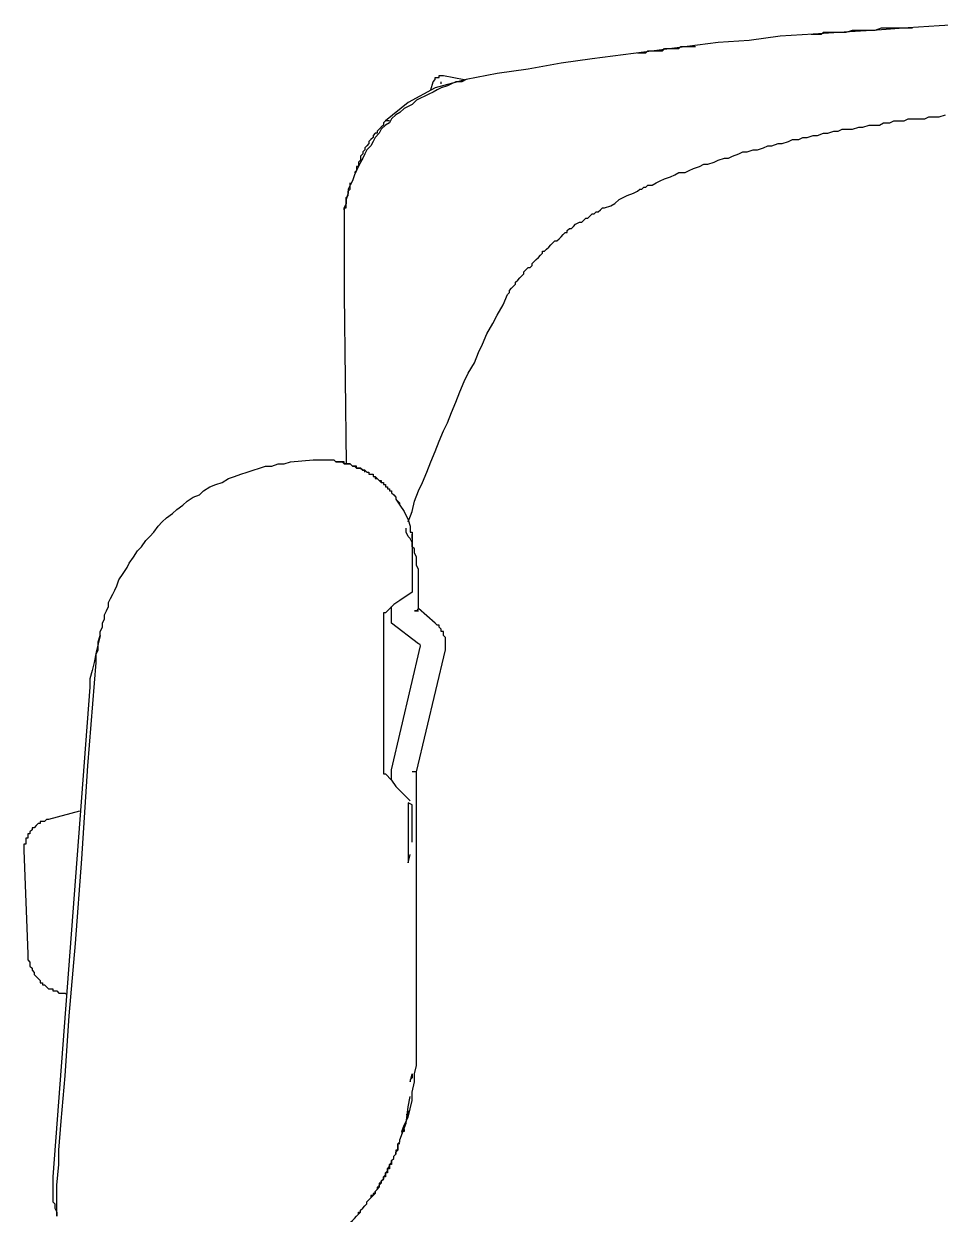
# Model space of a CAD drawing. Header units: inches. Extents: x 0 to 165, y 0 to 113.
# Drawn here: x 36.922 to 37.834, y 65.606 to 66.792 of the extents above; entities that cross this region are included whole.
import ezdxf

# ---------------------------------------------------------------- set-up
doc = ezdxf.new("R2010")
doc.units = ezdxf.units.IN
doc.header["$MEASUREMENT"] = 0
doc.layers.add('Furnishings', color=7, linetype='Continuous')

msp = doc.modelspace()

# ---------------------------------------------------------------- linework, layer by layer
at = {"layer": 'Furnishings'}
for points in [[(37.8665, 66.7919), (37.8336, 66.7898), (37.8027, 66.7878), (37.7718, 66.7857), (37.7389, 66.7836), (37.708, 66.7816), (37.675, 66.7795), (37.6442, 66.7754), (37.6133, 66.7734), (37.5824, 66.7692), (37.5495, 66.7651), (37.5186, 66.761), (37.4877, 66.7569), (37.4568, 66.7528), (37.4239, 66.7466), (37.393, 66.7425), (37.3621, 66.7363), (37.358, 66.7342), (37.3518, 66.7342), (37.3477, 66.7322), (37.3436, 66.7301), (37.3374, 66.7281), (37.3333, 66.726), (37.3292, 66.7239), (37.3251, 66.7219), (37.3209, 66.7198), (37.3168, 66.7178), (37.3127, 66.7157), (37.3086, 66.7116), (37.3045, 66.7095), (37.3004, 66.7075), (37.2962, 66.7034), (37.2921, 66.7013), (37.288, 66.6972), (37.2859, 66.6931), (37.2818, 66.691), (37.2777, 66.6869), (37.2757, 66.6828), (37.2715, 66.6786), (37.2695, 66.6745), (37.2674, 66.6704), (37.2633, 66.6663), (37.2612, 66.6622), (37.2592, 66.6581), (37.2571, 66.6539), (37.2551, 66.6498), (37.253, 66.6457), (37.2509, 66.6416), (37.2489, 66.6354), (37.2468, 66.6313), (37.2448, 66.6272), (37.2448, 66.6231), (37.2427, 66.6169), (37.2427, 66.6128), (37.2407, 66.6087), (37.2407, 66.6025), (37.2407, 66.5984), (37.2407, 66.5922), (37.2407, 66.5881), (37.2407, 66.5839), (37.2407, 66.5778), (37.2407, 66.5737), (37.2407, 66.5675), (37.2407, 66.5634)], [(37.7059, 66.7816), (37.708, 66.7816), (37.71, 66.7816), (37.7121, 66.7816), (37.7142, 66.7816), (37.7162, 66.7816), (37.7183, 66.7836), (37.7203, 66.7836), (37.7224, 66.7836), (37.7245, 66.7836), (37.7265, 66.7836), (37.7327, 66.7836), (37.7409, 66.7836), (37.7471, 66.7857), (37.7553, 66.7857), (37.7615, 66.7857), (37.7698, 66.7857), (37.7759, 66.7878), (37.7842, 66.7878), (37.7924, 66.7878), (37.7986, 66.7878), (37.8068, 66.7878)], [(37.7162, 66.7816), (37.7162, 66.7816)], [(37.533, 66.7631), (37.5371, 66.7631), (37.5412, 66.7631), (37.5433, 66.7651), (37.5474, 66.7651), (37.5495, 66.7651), (37.5536, 66.7651), (37.5577, 66.7651), (37.5598, 66.7672), (37.5639, 66.7672), (37.5659, 66.7672), (37.5701, 66.7672), (37.5742, 66.7672), (37.5762, 66.7692), (37.5803, 66.7692), (37.5845, 66.7692), (37.5865, 66.7692), (37.5906, 66.7692)], [(37.3271, 66.726), (37.3292, 66.7342), (37.3312, 66.7363), (37.3312, 66.7384), (37.3333, 66.7384), (37.3354, 66.7384), (37.3354, 66.7404), (37.3374, 66.7404), (37.3395, 66.7404), (37.3601, 66.7363)], [(37.3354, 66.7404), (37.3354, 66.7404)], [(37.3354, 66.7404), (37.3354, 66.7404)], [(37.3374, 66.7404), (37.3374, 66.7404)], [(37.3374, 66.7404), (37.3374, 66.7404)], [(37.3374, 66.7404), (37.3374, 66.7404)], [(37.3374, 66.7404), (37.3374, 66.7404)], [(37.3374, 66.7404), (37.3374, 66.7404)], [(37.3374, 66.7404), (37.3374, 66.7404)], [(37.3621, 66.7363), (37.3312, 66.7281), (37.3045, 66.7136), (37.2818, 66.6951), (37.2798, 66.6931), (37.2798, 66.691), (37.2777, 66.6889), (37.2757, 66.6869), (37.2736, 66.6848), (37.2736, 66.6828), (37.2715, 66.6828), (37.2695, 66.6807), (37.2695, 66.6786), (37.2674, 66.6766), (37.2654, 66.6745), (37.2654, 66.6725), (37.2633, 66.6704), (37.2612, 66.6684), (37.2612, 66.6663), (37.2592, 66.6642), (37.2592, 66.6622), (37.2571, 66.6601), (37.2571, 66.6581), (37.2571, 66.656), (37.2551, 66.6539), (37.2551, 66.6519), (37.2551, 66.6498), (37.253, 66.6498), (37.253, 66.6478), (37.253, 66.6457), (37.2509, 66.6437)], [(37.3292, 66.7342), (37.3292, 66.7342)], [(37.3292, 66.7342), (37.3292, 66.7342)], [(37.3312, 66.7384), (37.3312, 66.7384)], [(37.3312, 66.7363), (37.3312, 66.7363)], [(37.3312, 66.7363), (37.3312, 66.7363)], [(37.3312, 66.7363), (37.3312, 66.7363)], [(37.3312, 66.7363), (37.3312, 66.7363)], [(37.3312, 66.7363), (37.3312, 66.7363)], [(37.3312, 66.7363), (37.3312, 66.7363)], [(37.3312, 66.7363), (37.3312, 66.7363)], [(37.3312, 66.7363), (37.3312, 66.7363)], [(37.3333, 66.7384), (37.3333, 66.7384)], [(37.3333, 66.7384), (37.3333, 66.7384)], [(37.3333, 66.7384), (37.3333, 66.7384)], [(37.3333, 66.7384), (37.3333, 66.7384)], [(37.3333, 66.7384), (37.3333, 66.7384)], [(37.3333, 66.7384), (37.3333, 66.7384)], [(37.3333, 66.7384), (37.3333, 66.7384)], [(37.3354, 66.7384), (37.3354, 66.7384)], [(37.3354, 66.7384), (37.3354, 66.7384)], [(37.3354, 66.7384), (37.3354, 66.7384)], [(37.3374, 66.7322), (37.3374, 66.7342)], [(37.2859, 66.6951), (37.2818, 66.6951)], [(37.3045, 66.2957), (37.3086, 66.306), (37.3107, 66.3163), (37.3148, 66.3266), (37.3189, 66.3348), (37.323, 66.3451), (37.3271, 66.3554), (37.3312, 66.3657), (37.3354, 66.376), (37.3395, 66.3863), (37.3436, 66.3945), (37.3477, 66.4048), (37.3518, 66.4151), (37.3559, 66.4254), (37.3601, 66.4357), (37.3642, 66.444), (37.3704, 66.4542), (37.3745, 66.4645), (37.3786, 66.4728), (37.3827, 66.4831), (37.3889, 66.4934), (37.393, 66.5016), (37.3992, 66.5119), (37.4033, 66.5222), (37.4053, 66.5242), (37.4053, 66.5263), (37.4074, 66.5284), (37.4095, 66.5304), (37.4115, 66.5325), (37.4115, 66.5345), (37.4136, 66.5366), (37.4156, 66.5387), (37.4177, 66.5407), (37.4198, 66.5428), (37.4198, 66.5448), (37.4218, 66.5469), (37.4239, 66.549), (37.4259, 66.549), (37.428, 66.551), (37.428, 66.5531), (37.4301, 66.5551), (37.4321, 66.5572), (37.4342, 66.5592), (37.4362, 66.5613), (37.4383, 66.5634), (37.4383, 66.5654), (37.4403, 66.5654), (37.4424, 66.5675), (37.4445, 66.5695), (37.4465, 66.5716), (37.4486, 66.5737), (37.4506, 66.5757), (37.4527, 66.5757), (37.4548, 66.5778), (37.4568, 66.5798), (37.4589, 66.5819), (37.4609, 66.5839), (37.463, 66.5839), (37.463, 66.586), (37.4651, 66.5881), (37.4671, 66.5881), (37.4692, 66.5901), (37.4712, 66.5922), (37.4753, 66.5942), (37.4774, 66.5942), (37.4795, 66.5963), (37.4815, 66.5984), (37.4836, 66.5984), (37.4856, 66.6004), (37.4877, 66.6025), (37.4898, 66.6025), (37.4918, 66.6045), (37.4939, 66.6045), (37.4959, 66.6066), (37.498, 66.6087), (37.5001, 66.6087), (37.5062, 66.6107), (37.5103, 66.6128), (37.5145, 66.6169), (37.5186, 66.6189), (37.5227, 66.621), (37.5289, 66.6231), (37.533, 66.6251), (37.5351, 66.6272), (37.5371, 66.6272), (37.5392, 66.6292), (37.5412, 66.6292), (37.5433, 66.6313), (37.5474, 66.6313), (37.5515, 66.6334), (37.5556, 66.6354), (37.5598, 66.6375), (37.5659, 66.6395), (37.5701, 66.6416), (37.5742, 66.6437), (37.5803, 66.6437), (37.5845, 66.6457), (37.5886, 66.6478), (37.5948, 66.6498), (37.5989, 66.6519), (37.603, 66.6519), (37.6092, 66.6539), (37.6133, 66.656), (37.6195, 66.6581), (37.6236, 66.6581), (37.6277, 66.6601), (37.6339, 66.6622), (37.638, 66.6642), (37.6421, 66.6642), (37.6483, 66.6663), (37.6524, 66.6663), (37.6586, 66.6684), (37.6627, 66.6704), (37.6668, 66.6704), (37.673, 66.6725), (37.6771, 66.6725), (37.6833, 66.6745), (37.6874, 66.6766), (37.6936, 66.6766), (37.6977, 66.6786), (37.7018, 66.6786), (37.708, 66.6807), (37.7121, 66.6807), (37.7183, 66.6828), (37.7224, 66.6828), (37.7286, 66.6848), (37.7327, 66.6848), (37.7368, 66.6869), (37.743, 66.6869), (37.7471, 66.6869), (37.7533, 66.6889), (37.7574, 66.6889), (37.7636, 66.691), (37.7677, 66.691), (37.7739, 66.691), (37.778, 66.6931), (37.7842, 66.6931), (37.7883, 66.6951), (37.7924, 66.6951), (37.7986, 66.6951), (37.8027, 66.6972), (37.8089, 66.6972), (37.813, 66.6972), (37.8192, 66.6972), (37.8233, 66.6992), (37.8295, 66.6992), (37.8336, 66.6992), (37.8397, 66.7013)], [(37.2571, 66.6601), (37.2571, 66.6601)], [(37.2571, 66.6581), (37.2571, 66.6581)], [(37.253, 66.6478), (37.253, 66.6478)], [(37.253, 66.6478), (37.253, 66.6478)], [(37.253, 66.6457), (37.253, 66.6457)], [(37.253, 66.6457), (37.253, 66.6457)], [(37.2551, 66.6539), (37.2551, 66.6539)], [(37.2551, 66.6519), (37.2551, 66.6519)], [(37.2551, 66.6519), (37.2551, 66.6498)], [(37.2551, 66.6498), (37.2551, 66.6498)], [(37.2551, 66.6498), (37.2551, 66.6498)], [(37.2407, 66.6066), (37.2407, 66.6087), (37.2427, 66.6087), (37.2427, 66.6107), (37.2427, 66.6128), (37.2427, 66.6148), (37.2427, 66.6169), (37.2427, 66.6189), (37.2448, 66.621), (37.2448, 66.6231), (37.2448, 66.6251), (37.2468, 66.6272), (37.2468, 66.6292), (37.2468, 66.6313), (37.2468, 66.6334)], [(37.2509, 66.6437), (37.2509, 66.6437)], [(37.2448, 66.6251), (37.2448, 66.6251)], [(37.2427, 66.6128), (37.2427, 66.6128)], [(37.2427, 66.6128), (37.2427, 66.6128)], [(37.2427, 66.6107), (37.2427, 66.6107)], [(37.2427, 66.6107), (37.2427, 66.6107)], [(37.2407, 66.6066), (37.2407, 66.6066)], [(37.2407, 66.6066), (37.2407, 66.6066)], [(37.2407, 66.5984), (37.2407, 66.5963), (37.2407, 66.5942), (37.2407, 66.5922), (37.2407, 66.5901), (37.2407, 66.5881), (37.2407, 66.586), (37.2407, 66.5839), (37.2407, 66.5819), (37.2407, 66.5798), (37.2407, 66.5778), (37.2407, 66.5757), (37.2407, 66.5737), (37.2407, 66.5716), (37.2407, 66.5695), (37.2407, 66.5675), (37.2407, 66.5654), (37.2407, 66.5634), (37.2407, 66.5428), (37.2407, 66.5222), (37.2427, 66.3534)], [(37.2427, 66.6087), (37.2427, 66.6087)], [(37.1501, 66.3472), (37.1562, 66.3493)], [(37.1562, 66.3493), (37.1624, 66.3513)], [(37.1624, 66.3513), (37.1686, 66.3513)], [(37.1686, 66.3513), (37.1748, 66.3534)], [(37.1748, 66.3534), (37.1809, 66.3534)], [(37.1809, 66.3534), (37.1871, 66.3554)], [(37.1871, 66.3554), (37.2098, 66.3575)], [(37.2098, 66.3575), (37.2098, 66.3575)], [(37.2098, 66.3575), (37.2118, 66.3575)], [(37.2118, 66.3575), (37.2139, 66.3575)], [(37.2139, 66.3575), (37.2139, 66.3575)], [(37.2139, 66.3575), (37.2159, 66.3575)], [(37.2159, 66.3575), (37.2159, 66.3575)], [(37.2159, 66.3575), (37.218, 66.3575)], [(37.218, 66.3575), (37.218, 66.3575)], [(37.218, 66.3575), (37.2201, 66.3575)], [(37.2201, 66.3575), (37.2221, 66.3575)], [(37.2221, 66.3575), (37.2221, 66.3575)], [(37.2221, 66.3575), (37.2242, 66.3575)], [(37.2242, 66.3575), (37.2242, 66.3575)], [(37.2242, 66.3575), (37.2262, 66.3575)], [(37.2262, 66.3575), (37.2283, 66.3575)], [(37.2283, 66.3575), (37.2283, 66.3575)], [(37.2283, 66.3575), (37.2304, 66.3575)], [(37.2304, 66.3575), (37.2324, 66.3554)], [(37.2324, 66.3554), (37.2345, 66.3554)], [(37.2612, 66.3451), (37.2612, 66.3472), (37.2592, 66.3472), (37.2571, 66.3493), (37.2551, 66.3493), (37.253, 66.3493), (37.253, 66.3513), (37.2509, 66.3513), (37.2489, 66.3513), (37.2468, 66.3534), (37.2448, 66.3534), (37.2427, 66.3534), (37.2407, 66.3534), (37.2407, 66.3554), (37.2386, 66.3554), (37.2365, 66.3554), (37.2345, 66.3554), (37.2324, 66.3554)], [(37.2345, 66.3554), (37.2365, 66.3554)], [(37.2345, 66.3554), (37.2345, 66.3554)], [(37.2365, 66.3554), (37.2365, 66.3554)], [(37.2365, 66.3554), (37.2386, 66.3554)], [(37.2365, 66.3554), (37.2365, 66.3554)], [(37.2386, 66.3554), (37.2407, 66.3534)], [(37.2407, 66.3534), (37.2427, 66.3534)], [(37.2427, 66.3534), (37.2448, 66.3534)], [(37.2427, 66.3534), (37.2427, 66.3534)], [(37.2448, 66.3534), (37.2468, 66.3534)], [(37.2448, 66.3534), (37.2448, 66.3534)], [(37.2468, 66.3534), (37.2489, 66.3513)], [(37.2489, 66.3513), (37.2509, 66.3513)], [(37.2489, 66.3513), (37.2489, 66.3513)], [(37.2509, 66.3513), (37.2509, 66.3513)], [(37.2509, 66.3513), (37.253, 66.3493)], [(37.2509, 66.3513), (37.2509, 66.3513)], [(37.253, 66.3513), (37.253, 66.3513)], [(37.253, 66.3493), (37.2551, 66.3493)], [(37.2551, 66.3493), (37.2571, 66.3493)], [(37.2551, 66.3493), (37.2551, 66.3493)], [(37.2571, 66.3493), (37.2592, 66.3472)], [(37.2571, 66.3493), (37.2571, 66.3493)], [(37.1192, 66.3348), (37.1254, 66.339)], [(37.1254, 66.339), (37.1315, 66.341)], [(37.1315, 66.341), (37.1377, 66.3431)], [(37.1377, 66.3431), (37.1439, 66.3451)], [(37.1439, 66.3451), (37.1501, 66.3472)], [(37.2592, 66.3472), (37.2592, 66.3472)], [(37.2592, 66.3472), (37.2612, 66.3472)], [(37.2592, 66.3472), (37.2592, 66.3472)], [(37.2592, 66.3472), (37.2592, 66.3472)], [(37.2612, 66.3472), (37.2633, 66.3451)], [(37.2612, 66.3472), (37.2612, 66.3472)], [(37.2633, 66.3451), (37.2654, 66.3451)], [(37.2654, 66.3451), (37.2654, 66.3431)], [(37.2654, 66.3431), (37.2674, 66.3431)], [(37.2674, 66.3431), (37.2695, 66.3431)], [(37.2674, 66.3431), (37.2674, 66.3431)], [(37.2674, 66.3431), (37.2695, 66.3431), (37.2695, 66.341), (37.2715, 66.341), (37.2715, 66.339), (37.2736, 66.339), (37.2757, 66.3369), (37.2777, 66.3369), (37.2777, 66.3348), (37.2798, 66.3348), (37.2798, 66.3328), (37.2818, 66.3328), (37.2818, 66.3307)], [(37.2695, 66.3431), (37.2695, 66.341)], [(37.2695, 66.3431), (37.2695, 66.3431)], [(37.2695, 66.341), (37.2715, 66.341)], [(37.2695, 66.341), (37.2695, 66.341)], [(37.2695, 66.341), (37.2695, 66.341)], [(37.2695, 66.341), (37.2695, 66.341)], [(37.2695, 66.341), (37.2695, 66.341)], [(37.2695, 66.341), (37.2695, 66.341)], [(37.2695, 66.341), (37.2695, 66.341)], [(37.2715, 66.341), (37.2736, 66.339)], [(37.2715, 66.341), (37.2715, 66.341)], [(37.2715, 66.341), (37.2715, 66.341)], [(37.2715, 66.341), (37.2715, 66.341)], [(37.2715, 66.341), (37.2715, 66.341)], [(37.2715, 66.339), (37.2715, 66.339)], [(37.2715, 66.339), (37.2715, 66.339)], [(37.2736, 66.339), (37.2736, 66.339)], [(37.2736, 66.339), (37.2757, 66.3369)], [(37.2736, 66.339), (37.2736, 66.339)], [(37.2736, 66.339), (37.2736, 66.339)], [(37.2736, 66.339), (37.2736, 66.339)], [(37.2736, 66.339), (37.2736, 66.339)], [(37.2736, 66.339), (37.2736, 66.339)], [(37.2736, 66.339), (37.2736, 66.339)], [(37.2757, 66.3369), (37.2757, 66.3369)], [(37.2757, 66.3369), (37.2777, 66.3348)], [(37.2757, 66.3369), (37.2757, 66.3369)], [(37.2757, 66.3369), (37.2757, 66.3369)], [(37.2757, 66.3369), (37.2757, 66.3369)], [(37.2757, 66.3369), (37.2757, 66.3369)], [(37.2757, 66.3369), (37.2757, 66.3369)], [(37.2757, 66.3369), (37.2757, 66.3369)], [(37.2757, 66.3369), (37.2757, 66.3369)], [(37.0965, 66.3225), (37.1007, 66.3266)], [(37.1007, 66.3266), (37.1068, 66.3307)], [(37.1068, 66.3307), (37.113, 66.3328)], [(37.113, 66.3328), (37.1192, 66.3348)], [(37.2777, 66.3348), (37.2798, 66.3348)], [(37.2777, 66.3348), (37.2777, 66.3348)], [(37.2777, 66.3348), (37.2777, 66.3348)], [(37.2777, 66.3348), (37.2777, 66.3348)], [(37.2777, 66.3348), (37.2777, 66.3348)], [(37.2777, 66.3348), (37.2777, 66.3348)], [(37.2798, 66.3348), (37.2798, 66.3328)], [(37.2798, 66.3348), (37.2798, 66.3348)], [(37.2798, 66.3348), (37.2798, 66.3348)], [(37.2798, 66.3328), (37.2818, 66.3328)], [(37.2798, 66.3328), (37.2798, 66.3328)], [(37.2798, 66.3328), (37.2798, 66.3328)], [(37.2798, 66.3328), (37.2798, 66.3328)], [(37.2818, 66.3328), (37.2818, 66.3307)], [(37.2818, 66.3328), (37.2818, 66.3328)], [(37.2818, 66.3328), (37.2818, 66.3328)], [(37.2818, 66.3307), (37.2839, 66.3307)], [(37.2818, 66.3307), (37.2818, 66.3307)], [(37.2818, 66.3307), (37.2818, 66.3307)], [(37.2839, 66.3307), (37.2839, 66.3287)], [(37.2839, 66.3287), (37.2859, 66.3287)], [(37.2859, 66.3287), (37.2859, 66.3266)], [(37.2859, 66.3266), (37.288, 66.3266)], [(37.288, 66.3266), (37.288, 66.3245)], [(37.288, 66.3245), (37.288, 66.3245)], [(37.288, 66.3245), (37.2901, 66.3225)], [(37.0801, 66.3122), (37.0842, 66.3163)], [(37.0842, 66.3163), (37.0904, 66.3204)], [(37.0904, 66.3204), (37.0965, 66.3225)], [(37.2901, 66.3225), (37.2901, 66.3225)], [(37.2901, 66.3225), (37.2921, 66.3204)], [(37.2921, 66.3204), (37.2921, 66.3204)], [(37.2921, 66.3204), (37.2921, 66.3184)], [(37.2962, 66.3122), (37.2962, 66.3143), (37.2942, 66.3163), (37.2921, 66.3184), (37.2962, 66.3122), (37.3004, 66.306), (37.3045, 66.2978), (37.3065, 66.2916), (37.3065, 66.2875), (37.3065, 66.2854), (37.3086, 66.2854), (37.3086, 66.2834)], [(37.2942, 66.3163), (37.2942, 66.3163)], [(37.2962, 66.3143), (37.2962, 66.3143)], [(37.2962, 66.3143), (37.2962, 66.3143)], [(37.0636, 66.2998), (37.0698, 66.304)], [(37.0698, 66.304), (37.0739, 66.3081)], [(37.0739, 66.3081), (37.0801, 66.3122)], [(37.0512, 66.2854), (37.0554, 66.2916)], [(37.0554, 66.2916), (37.0595, 66.2957)], [(37.0595, 66.2957), (37.0636, 66.2998)], [(37.3148, 66.2093), (37.3148, 66.2422), (37.3148, 66.2463), (37.3148, 66.2484), (37.3127, 66.2525), (37.3127, 66.2566), (37.3127, 66.2607), (37.3107, 66.2648), (37.3107, 66.269), (37.3086, 66.271), (37.3086, 66.2751), (37.3065, 66.2793), (37.3045, 66.2813), (37.3024, 66.2854), (37.3024, 66.2896)], [(37.0389, 66.271), (37.043, 66.2772)], [(37.043, 66.2772), (37.0471, 66.2813)], [(37.0471, 66.2813), (37.0512, 66.2854)], [(37.3086, 66.2793), (37.3086, 66.2813), (37.3086, 66.2834), (37.3086, 66.2813), (37.3086, 66.2793), (37.3086, 66.2257), (37.2962, 66.2175), (37.2901, 66.2134), (37.2818, 66.2051), (37.2798, 66.2051), (37.2798, 66.2031), (37.2798, 66.201), (37.2798, 66.0487), (37.2798, 66.0466), (37.2798, 66.0446), (37.2818, 66.0446), (37.288, 66.0384), (37.2921, 66.0322), (37.2962, 66.0281), (37.3065, 66.0178)], [(37.3065, 66.2875), (37.3065, 66.2875)], [(37.3065, 66.2875), (37.3065, 66.2875)], [(37.3065, 66.2875), (37.3065, 66.2875)], [(37.3065, 66.2875), (37.3065, 66.2875)], [(37.3065, 66.2875), (37.3065, 66.2875)], [(37.3065, 66.2875), (37.3065, 66.2875)], [(37.3065, 66.2854), (37.3065, 66.2854)], [(37.3065, 66.2854), (37.3065, 66.2854)], [(37.3086, 66.2854), (37.3086, 66.2854)], [(37.3086, 66.2854), (37.3086, 66.2854)], [(37.3086, 66.2854), (37.3086, 66.2854)], [(37.3086, 66.2854), (37.3086, 66.2854)], [(37.3086, 66.2854), (37.3086, 66.2854)], [(37.3086, 66.2854), (37.3086, 66.2854)], [(37.3086, 66.2834), (37.3086, 66.2834)], [(37.3086, 66.2834), (37.3086, 66.2834)], [(37.3086, 66.2834), (37.3086, 66.2834)], [(37.3086, 66.2834), (37.3086, 66.2834)], [(37.3086, 66.2834), (37.3086, 66.2834)], [(37.3086, 66.2834), (37.3086, 66.2834)], [(37.3086, 66.2834), (37.3086, 66.2834)], [(37.3086, 66.2834), (37.3086, 66.2834)], [(37.3086, 66.2834), (37.3086, 66.2834)], [(37.3086, 66.2834), (37.3086, 66.2834)], [(37.3086, 66.2834), (37.3086, 66.2834)], [(37.3086, 66.2834), (37.3086, 66.2834)], [(37.3086, 66.2813), (37.3086, 66.2813)], [(37.3086, 66.2813), (37.3086, 66.2813)], [(37.3086, 66.2813), (37.3086, 66.2813)], [(37.3086, 66.2813), (37.3086, 66.2813)], [(37.3086, 66.2813), (37.3086, 66.2813)], [(37.3086, 66.2813), (37.3086, 66.2813)], [(37.3086, 66.2813), (37.3086, 66.2813)], [(37.3086, 66.2813), (37.3086, 66.2813)], [(37.3086, 66.2813), (37.3086, 66.2813)], [(37.3086, 66.2813), (37.3086, 66.2813)], [(37.3086, 66.2813), (37.3086, 66.2813)], [(37.3086, 66.2813), (37.3086, 66.2813)], [(37.3086, 66.2813), (37.3086, 66.2813)], [(37.3086, 66.2813), (37.3086, 66.2813)], [(37.3086, 66.2813), (37.3086, 66.2813)], [(37.3086, 66.2813), (37.3086, 66.2813)], [(37.3086, 66.2813), (37.3086, 66.2813)], [(37.3086, 66.2813), (37.3086, 66.2813)], [(37.3086, 66.2813), (37.3086, 66.2813)], [(37.3086, 66.2813), (37.3086, 66.2813)], [(37.3086, 66.2813), (37.3086, 66.2813)], [(37.3086, 66.2813), (37.3086, 66.2813)], [(37.3086, 66.2813), (37.3086, 66.2813)], [(37.3086, 66.2793), (37.3086, 66.2793)], [(37.3086, 66.2793), (37.3086, 66.2793)], [(37.3086, 66.2793), (37.3086, 66.2793)], [(37.3086, 66.2793), (37.3086, 66.2793)], [(37.3086, 66.2793), (37.3086, 66.2793)], [(37.3086, 66.2793), (37.3086, 66.2793)], [(37.3086, 66.2793), (37.3086, 66.2793)], [(37.3086, 66.2793), (37.3086, 66.2793)], [(37.3086, 66.2793), (37.3086, 66.2793)], [(37.3086, 66.2793), (37.3086, 66.2793)], [(37.3086, 66.2793), (37.3086, 66.2793)], [(37.3086, 66.2793), (37.3086, 66.2793)], [(37.3086, 66.2793), (37.3086, 66.2793)], [(37.3086, 66.2793), (37.3086, 66.2793)], [(37.3086, 66.2793), (37.3086, 66.2793)], [(37.3086, 66.2793), (37.3086, 66.2793)], [(37.3086, 66.2793), (37.3086, 66.2793)], [(37.3086, 66.2793), (37.3086, 66.2793)], [(37.3086, 66.2793), (37.3086, 66.2793)], [(37.3086, 66.2793), (37.3086, 66.2793)], [(37.3086, 66.2793), (37.3086, 66.2793)], [(37.0307, 66.2607), (37.0348, 66.2669)], [(37.0348, 66.2669), (37.0389, 66.271)], [(37.0245, 66.2504), (37.0265, 66.2546)], [(37.0265, 66.2546), (37.0307, 66.2607)], [(37.0162, 66.2381), (37.0204, 66.2443)], [(37.0204, 66.2443), (37.0245, 66.2504)], [(37.0121, 66.2278), (37.0142, 66.2319)], [(37.0142, 66.2319), (37.0162, 66.2381)], [(37.006, 66.2154), (37.008, 66.2195)], [(37.008, 66.2195), (37.0101, 66.2237)], [(37.0101, 66.2237), (37.0121, 66.2278)], [(37.0018, 66.2031), (37.0039, 66.2072)], [(37.0039, 66.2072), (37.006, 66.2113)], [(37.006, 66.2113), (37.006, 66.2154)], [(37.3148, 66.1743), (37.288, 66.1948), (37.288, 66.2113)], [(37.2983, 65.6884), (37.3004, 65.6946), (37.3045, 65.7028), (37.3065, 65.711), (37.3086, 65.7193), (37.3086, 65.7275), (37.3107, 65.7378), (37.3107, 65.746), (37.3127, 65.7543), (37.3127, 65.7625), (37.3127, 66.0466), (37.3415, 66.1681), (37.3415, 66.1701), (37.3415, 66.1722), (37.3415, 66.1743), (37.3415, 66.1763), (37.3415, 66.1784), (37.3415, 66.1804), (37.3395, 66.1825), (37.3395, 66.1846), (37.3395, 66.1866), (37.3374, 66.1866), (37.3374, 66.1887), (37.3354, 66.1907), (37.3354, 66.1928), (37.3333, 66.1928), (37.3312, 66.1948), (37.3148, 66.2093), (37.3127, 66.2072), (37.3107, 66.2072), (37.3127, 66.2072), (37.3148, 66.2072)], [(37.3107, 66.2072), (37.3107, 66.2072)], [(37.3107, 66.2072), (37.3107, 66.2072)], [(37.3107, 66.2072), (37.3107, 66.2072)], [(37.3107, 66.2072), (37.3107, 66.2072)], [(37.3107, 66.2072), (37.3107, 66.2072)], [(37.3107, 66.2072), (37.3107, 66.2072)], [(37.3107, 66.2072), (37.3107, 66.2072)], [(37.3107, 66.2072), (37.3107, 66.2072)], [(37.3107, 66.2072), (37.3107, 66.2072)], [(37.3107, 66.2072), (37.3107, 66.2072)], [(37.3107, 66.2072), (37.3107, 66.2072)], [(37.3107, 66.2072), (37.3107, 66.2072)], [(37.3107, 66.2072), (37.3107, 66.2072)], [(37.3107, 66.2072), (37.3107, 66.2072)], [(37.3107, 66.2072), (37.3107, 66.2072)], [(37.3107, 66.2072), (37.3107, 66.2072)], [(37.3107, 66.2072), (37.3107, 66.2072)], [(37.3127, 66.2072), (37.3127, 66.2072)], [(37.3127, 66.2072), (37.3127, 66.2072)], [(37.3127, 66.2072), (37.3127, 66.2072)], [(37.3127, 66.2072), (37.3127, 66.2072)], [(37.3127, 66.2072), (37.3127, 66.2072)], [(37.3127, 66.2072), (37.3127, 66.2072)], [(37.3127, 66.2072), (37.3127, 66.2072)], [(37.3127, 66.2072), (37.3127, 66.2072)], [(37.3127, 66.2072), (37.3127, 66.2072)], [(37.3127, 66.2072), (37.3127, 66.2072)], [(37.3127, 66.2072), (37.3127, 66.2072)], [(37.3127, 66.2072), (37.3127, 66.2072)], [(37.3127, 66.2072), (37.3127, 66.2072)], [(37.3127, 66.2072), (37.3127, 66.2072)], [(37.3127, 66.2072), (37.3127, 66.2072)], [(37.3127, 66.2072), (37.3127, 66.2072)], [(37.3127, 66.2072), (37.3127, 66.2072)], [(37.3127, 66.2072), (37.3127, 66.2072)], [(37.3127, 66.2072), (37.3127, 66.2072)], [(37.3127, 66.2072), (37.3127, 66.2072)], [(37.3127, 66.2072), (37.3127, 66.2072)], [(37.3127, 66.2072), (37.3127, 66.2072)], [(37.3127, 66.2072), (37.3127, 66.2072)], [(37.3127, 66.2072), (37.3127, 66.2072)], [(37.3127, 66.2072), (37.3127, 66.2072)], [(37.3127, 66.2072), (37.3127, 66.2072)], [(37.3127, 66.2072), (37.3127, 66.2072)], [(37.3148, 66.2072), (37.3148, 66.2072)], [(36.9998, 66.1948), (37.0018, 66.199)], [(36.9998, 66.1907), (36.9998, 66.1948)], [(37.0018, 66.199), (37.0018, 66.2031)], [(37.2798, 66.2051), (37.2798, 66.2051)], [(37.2798, 66.2051), (37.2798, 66.2051)], [(37.2798, 66.2051), (37.2798, 66.2051)], [(37.2798, 66.2051), (37.2798, 66.2051)], [(37.2798, 66.2051), (37.2798, 66.2051)], [(37.2798, 66.2051), (37.2798, 66.2051)], [(37.2798, 66.2051), (37.2798, 66.2051)], [(37.2798, 66.2051), (37.2798, 66.2051)], [(37.2798, 66.2051), (37.2798, 66.2051)], [(37.2798, 66.2051), (37.2798, 66.2051)], [(37.2798, 66.2051), (37.2798, 66.2051)], [(37.2798, 66.2051), (37.2798, 66.2051)], [(37.2798, 66.2051), (37.2798, 66.2051)], [(37.2798, 66.2031), (37.2798, 66.2031)], [(37.2798, 66.2031), (37.2798, 66.2031)], [(37.2798, 66.2031), (37.2798, 66.2031)], [(37.2798, 66.2031), (37.2798, 66.2031)], [(37.2798, 66.2031), (37.2798, 66.2031)], [(37.2798, 66.2031), (37.2798, 66.2031)], [(37.2798, 66.2031), (37.2798, 66.2031)], [(37.2798, 66.2031), (37.2798, 66.2031)], [(37.2798, 66.2031), (37.2798, 66.2031)], [(37.2798, 66.2031), (37.2798, 66.2031)], [(37.2798, 66.2031), (37.2798, 66.2031)], [(37.2798, 66.2031), (37.2798, 66.2031)], [(37.2798, 66.2031), (37.2798, 66.2031)], [(37.2798, 66.2031), (37.2798, 66.2031)], [(37.2798, 66.2031), (37.2798, 66.2031)], [(37.2798, 66.2031), (37.2798, 66.2031)], [(37.2798, 66.2031), (37.2798, 66.2031)], [(37.2798, 66.2031), (37.2798, 66.2031)], [(37.2798, 66.2031), (37.2798, 66.2031)], [(37.2798, 66.2031), (37.2798, 66.2031)], [(37.2798, 66.2031), (37.2798, 66.2031)], [(37.2798, 66.2031), (37.2798, 66.2031)], [(37.2798, 66.201), (37.2798, 66.201)], [(37.2798, 66.201), (37.2798, 66.201)], [(37.2798, 66.201), (37.2798, 66.201)], [(37.2798, 66.201), (37.2798, 66.201)], [(37.2818, 66.2051), (37.2818, 66.2051)], [(37.2818, 66.2051), (37.2818, 66.2051)], [(37.2818, 66.2051), (37.2818, 66.2051)], [(37.2818, 66.2051), (37.2818, 66.2051)], [(37.2818, 66.2051), (37.2818, 66.2051)], [(37.2818, 66.2051), (37.2818, 66.2051)], [(37.2818, 66.2051), (37.2818, 66.2051)], [(37.2818, 66.2051), (37.2818, 66.2051)], [(37.2818, 66.2051), (37.2818, 66.2051)], [(37.2818, 66.2051), (37.2818, 66.2051)], [(37.2818, 66.2051), (37.2818, 66.2051)], [(37.3312, 66.1948), (37.3312, 66.1948)], [(37.3312, 66.1948), (37.3312, 66.1948)], [(36.9977, 66.1866), (36.9998, 66.1907)], [(36.9977, 66.1825), (36.9977, 66.1866)], [(37.3333, 66.1928), (37.3333, 66.1928)], [(37.3354, 66.1907), (37.3354, 66.1907)], [(37.3374, 66.1887), (37.3374, 66.1887)], [(37.3374, 66.1887), (37.3374, 66.1887)], [(37.3395, 66.1846), (37.3395, 66.1846)], [(37.3395, 66.1825), (37.3395, 66.1825)], [(37.288, 66.0384), (37.288, 66.0487), (37.3168, 66.1722)], [(37.3415, 66.1804), (37.3415, 66.1804)], [(37.3415, 66.1763), (37.3415, 66.1763)], [(37.3415, 66.1743), (37.3415, 66.1743)], [(37.3415, 66.1722), (37.3415, 66.1722)], [(37.3415, 66.1701), (37.3415, 66.1701)], [(37.3415, 66.1681), (37.3415, 66.1681)], [(37.2798, 66.0487), (37.2798, 66.0487)], [(37.2798, 66.0487), (37.2798, 66.0487)], [(37.2798, 66.0487), (37.2798, 66.0487)], [(37.2798, 66.0487), (37.2798, 66.0487)], [(37.2798, 66.0487), (37.2798, 66.0487)], [(37.2798, 66.0487), (37.2798, 66.0487)], [(37.2798, 66.0487), (37.2798, 66.0487)], [(37.2798, 66.0487), (37.2798, 66.0487)], [(37.2798, 66.0487), (37.2798, 66.0487)], [(37.2798, 66.0487), (37.2798, 66.0487)], [(37.2798, 66.0487), (37.2798, 66.0487)], [(37.2798, 66.0487), (37.2798, 66.0487)], [(37.2798, 66.0487), (37.2798, 66.0487)], [(37.2798, 66.0487), (37.2798, 66.0487)], [(37.2798, 66.0487), (37.2798, 66.0487)], [(37.2798, 66.0487), (37.2798, 66.0487)], [(37.2798, 66.0487), (37.2798, 66.0487)], [(37.2798, 66.0487), (37.2798, 66.0466)], [(37.2798, 66.0466), (37.2798, 66.0466)], [(37.2798, 66.0466), (37.2798, 66.0466)], [(37.2798, 66.0466), (37.2798, 66.0466)], [(37.2798, 66.0466), (37.2798, 66.0466)], [(37.2798, 66.0466), (37.2798, 66.0466)], [(37.2798, 66.0466), (37.2798, 66.0466)], [(37.2798, 66.0466), (37.2798, 66.0466)], [(37.2798, 66.0466), (37.2798, 66.0466)], [(37.2798, 66.0466), (37.2798, 66.0466)], [(37.2798, 66.0466), (37.2798, 66.0466)], [(37.2798, 66.0466), (37.2798, 66.0466)], [(37.2798, 66.0466), (37.2798, 66.0466)], [(37.2798, 66.0466), (37.2798, 66.0466)], [(37.2798, 66.0466), (37.2798, 66.0466)], [(37.2798, 66.0466), (37.2798, 66.0466)], [(37.2798, 66.0466), (37.2798, 66.0466)], [(37.2798, 66.0466), (37.2798, 66.0466)], [(37.2798, 66.0466), (37.2798, 66.0466)], [(37.2798, 66.0466), (37.2798, 66.0466)], [(37.2798, 66.0466), (37.2798, 66.0466)], [(37.2798, 66.0466), (37.2798, 66.0466)], [(37.2798, 66.0466), (37.2798, 66.0466)], [(37.2798, 66.0446), (37.2798, 66.0446)], [(37.2798, 66.0446), (37.2798, 66.0446)], [(37.2798, 66.0446), (37.2798, 66.0446)], [(37.2798, 66.0446), (37.2798, 66.0446)], [(37.2798, 66.0446), (37.2798, 66.0446)], [(37.2798, 66.0446), (37.2798, 66.0446)], [(37.2798, 66.0446), (37.2798, 66.0446)], [(37.2818, 66.0446), (37.2818, 66.0446)], [(37.2818, 66.0446), (37.2818, 66.0446)], [(37.3127, 66.0466), (37.3107, 66.0466), (37.3086, 66.0466)], [(37.3086, 66.0466), (37.3086, 66.0466)], [(37.3107, 66.0466), (37.3107, 66.0466)], [(37.3107, 66.0466), (37.3107, 66.0466)], [(37.3107, 66.0466), (37.3107, 66.0466)], [(37.3107, 66.0466), (37.3107, 66.0466)], [(37.3107, 66.0466), (37.3107, 66.0466)], [(37.3107, 66.0466), (37.3107, 66.0466)], [(37.3107, 66.0466), (37.3107, 66.0466)], [(37.3107, 66.0466), (37.3107, 66.0466)], [(37.3107, 66.0466), (37.3107, 66.0466)], [(37.3107, 66.0466), (37.3107, 66.0466)], [(37.3127, 66.0466), (37.3127, 66.0466)], [(37.3127, 66.0466), (37.3127, 66.0466)], [(37.3127, 66.0466), (37.3127, 66.0466)], [(37.3127, 66.0466), (37.3127, 66.0466)], [(37.3127, 66.0466), (37.3127, 66.0466)], [(37.3127, 66.0466), (37.3127, 66.0466)], [(37.3127, 66.0466), (37.3127, 66.0466)], [(37.3127, 66.0466), (37.3127, 66.0466)], [(37.3127, 66.0466), (37.3127, 66.0466)], [(37.3127, 66.0466), (37.3127, 66.0466)], [(37.3127, 66.0466), (37.3127, 66.0466)], [(37.3127, 66.0466), (37.3127, 66.0466)], [(37.3127, 66.0466), (37.3127, 66.0466)], [(36.9771, 66.0075), (36.9463, 65.9993), (36.9442, 65.9993), (36.9421, 65.9972), (36.9401, 65.9972), (36.938, 65.9972), (36.938, 65.9951), (36.936, 65.9951), (36.9339, 65.9931), (36.9318, 65.991), (36.9298, 65.991), (36.9298, 65.989), (36.9277, 65.9869), (36.9277, 65.9849), (36.9257, 65.9849), (36.9257, 65.9828), (36.9257, 65.9807), (36.9236, 65.9807), (36.9236, 65.9787), (36.9236, 65.9766), (36.9236, 65.9746), (36.9215, 65.9746), (36.9215, 65.9725), (36.9215, 65.9704), (36.9215, 65.9684), (36.9257, 65.8654), (36.9257, 65.8634), (36.9257, 65.8613), (36.9257, 65.8593), (36.9277, 65.8572), (36.9277, 65.8552), (36.9277, 65.8531), (36.9298, 65.851), (36.9298, 65.849), (36.9318, 65.8469), (36.9318, 65.8449), (36.9339, 65.8428), (36.936, 65.8407), (36.938, 65.8387), (36.938, 65.8366), (36.9401, 65.8366), (36.9401, 65.8346), (36.9421, 65.8346), (36.9442, 65.8325), (36.9463, 65.8304), (36.9483, 65.8304), (36.9504, 65.8304), (36.9504, 65.8284), (36.9524, 65.8284), (36.9545, 65.8284), (36.9565, 65.8263), (36.9586, 65.8263), (36.9607, 65.8263), (36.9627, 65.8263), (36.9648, 65.8243)], [(37.3086, 65.9766), (37.3086, 66.0137), (37.3045, 66.0157), (37.3045, 65.956), (37.3065, 65.9643)], [(36.9339, 65.9931), (36.9339, 65.9931)], [(36.936, 65.9951), (36.936, 65.9951)], [(36.9401, 65.9972), (36.9401, 65.9972)], [(36.9421, 65.9972), (36.9421, 65.9972)], [(36.9257, 65.9828), (36.9257, 65.9828)], [(36.9277, 65.9869), (36.9277, 65.9869)], [(36.9298, 65.989), (36.9298, 65.989)], [(36.9318, 65.991), (36.9318, 65.991)], [(36.9215, 65.9704), (36.9215, 65.9704)], [(36.9215, 65.9684), (36.9215, 65.9684)], [(36.9236, 65.9766), (36.9236, 65.9766)], [(36.9257, 65.8654), (36.9257, 65.8654)], [(36.9277, 65.8552), (36.9277, 65.8552)], [(36.9298, 65.849), (36.9298, 65.849)], [(36.9339, 65.8428), (36.9339, 65.8428)], [(36.936, 65.8407), (36.936, 65.8407)], [(36.9442, 65.8325), (36.9442, 65.8325)], [(36.9565, 65.8263), (36.9565, 65.8263)], [(37.3086, 65.746), (37.3086, 65.746)], [(37.3086, 65.746), (37.3086, 65.746)], [(37.3086, 65.744), (37.3086, 65.744)], [(37.3086, 65.744), (37.3086, 65.744)], [(37.3065, 65.7399), (37.3065, 65.7399)], [(37.3065, 65.7399), (37.3065, 65.7399)], [(37.3086, 65.7419), (37.3086, 65.7419)], [(37.253, 65.604), (37.2551, 65.606), (37.2571, 65.6081), (37.2571, 65.6102), (37.2592, 65.6122), (37.2612, 65.6143), (37.2633, 65.6163), (37.2633, 65.6184), (37.2654, 65.6205), (37.2674, 65.6225), (37.2695, 65.6246), (37.2715, 65.6266), (37.2715, 65.6287), (37.2736, 65.6307), (37.2757, 65.6328), (37.2757, 65.6349), (37.2777, 65.6369), (37.2777, 65.639), (37.2798, 65.641), (37.2798, 65.6431), (37.2818, 65.6452), (37.2818, 65.6472), (37.2839, 65.6493), (37.2839, 65.6513), (37.2859, 65.6534), (37.2859, 65.6555), (37.288, 65.6575), (37.288, 65.6596), (37.2901, 65.6616), (37.2901, 65.6637), (37.2921, 65.6657), (37.2921, 65.6678), (37.2942, 65.6699), (37.2942, 65.6719), (37.2942, 65.674), (37.2942, 65.676), (37.2962, 65.6781), (37.2962, 65.6802), (37.3024, 65.6966), (37.3045, 65.7131), (37.3065, 65.7234)], [(37.3045, 65.709), (37.3045, 65.7069), (37.3045, 65.7049), (37.3024, 65.7049)], [(37.3045, 65.709), (37.3045, 65.709)], [(37.3045, 65.709), (37.3045, 65.709)], [(37.3045, 65.709), (37.3045, 65.709)], [(37.3045, 65.709), (37.3045, 65.709)], [(37.3045, 65.709), (37.3045, 65.709)], [(37.3024, 65.7049), (37.3024, 65.7049)], [(37.3024, 65.7049), (37.3024, 65.7049)], [(37.3024, 65.7049), (37.3024, 65.7049)], [(37.3024, 65.7049), (37.3024, 65.7049)], [(37.3024, 65.7049), (37.3024, 65.7049)], [(37.3045, 65.7069), (37.3045, 65.7069)], [(37.3045, 65.7069), (37.3045, 65.7069)], [(37.3045, 65.7069), (37.3045, 65.7069)], [(37.3045, 65.7069), (37.3045, 65.7069)], [(37.3045, 65.7069), (37.3045, 65.7069)], [(37.3045, 65.7069), (37.3045, 65.7069)], [(37.3045, 65.7069), (37.3045, 65.7069)], [(37.3045, 65.7069), (37.3045, 65.7069)], [(37.3045, 65.7049), (37.3045, 65.7049)], [(37.3045, 65.7049), (37.3045, 65.7049)], [(37.3004, 65.6905), (37.3004, 65.6884), (37.2983, 65.6884), (37.2983, 65.6863)], [(37.2983, 65.6884), (37.2983, 65.6884)], [(37.2983, 65.6884), (37.2983, 65.6884)], [(37.2983, 65.6863), (37.2983, 65.6863)], [(37.2983, 65.6863), (37.2983, 65.6863)], [(37.3004, 65.6905), (37.3004, 65.6905)], [(37.3004, 65.6905), (37.3004, 65.6905)], [(37.3004, 65.6905), (37.3004, 65.6905)], [(37.3004, 65.6884), (37.3004, 65.6884)], [(37.2962, 65.676), (37.2942, 65.676), (37.2942, 65.674), (37.2942, 65.6719), (37.2942, 65.6699), (37.2921, 65.6699), (37.2921, 65.6678), (37.2921, 65.6657)], [(37.2942, 65.674), (37.2942, 65.674)], [(37.2942, 65.674), (37.2942, 65.674)], [(37.2942, 65.674), (37.2942, 65.674)], [(37.2942, 65.6719), (37.2942, 65.6719)], [(37.2942, 65.6719), (37.2942, 65.6719)], [(37.2942, 65.6719), (37.2942, 65.6719)], [(37.2942, 65.6719), (37.2942, 65.6719)], [(37.2962, 65.6781), (37.2962, 65.6781)], [(37.2962, 65.676), (37.2962, 65.676)], [(37.2962, 65.676), (37.2962, 65.676)], [(37.2962, 65.676), (37.2962, 65.676)], [(37.2901, 65.6616), (37.2901, 65.6616)], [(37.2921, 65.6699), (37.2921, 65.6699)], [(37.2921, 65.6699), (37.2921, 65.6699)], [(37.2921, 65.6678), (37.2921, 65.6678)], [(37.2921, 65.6678), (37.2921, 65.6678)], [(37.2921, 65.6678), (37.2921, 65.6678)], [(37.2942, 65.6699), (37.2942, 65.6699)], [(37.288, 65.6596), (37.288, 65.6575), (37.288, 65.6555), (37.2859, 65.6555), (37.2859, 65.6534), (37.2859, 65.6513), (37.2839, 65.6513), (37.2839, 65.6493), (37.2839, 65.6472), (37.2818, 65.6472), (37.2818, 65.6452), (37.2818, 65.6431), (37.2798, 65.6431), (37.2798, 65.641), (37.2777, 65.639), (37.2777, 65.6369), (37.2757, 65.6369), (37.2757, 65.6349), (37.2757, 65.6328), (37.2736, 65.6328), (37.2736, 65.6307), (37.2715, 65.6287), (37.2715, 65.6266), (37.2695, 65.6266), (37.2695, 65.6246), (37.2674, 65.6246), (37.2674, 65.6225)], [(37.2839, 65.6513), (37.2839, 65.6513)], [(37.2839, 65.6493), (37.2839, 65.6493)], [(37.2839, 65.6493), (37.2839, 65.6493)], [(37.2839, 65.6493), (37.2839, 65.6493)], [(37.2859, 65.6555), (37.2859, 65.6555)], [(37.2859, 65.6555), (37.2859, 65.6555)], [(37.2859, 65.6534), (37.2859, 65.6534)], [(37.2859, 65.6534), (37.2859, 65.6534)], [(37.2859, 65.6534), (37.2859, 65.6534)], [(37.2859, 65.6513), (37.2859, 65.6513)], [(37.288, 65.6575), (37.288, 65.6575)], [(37.288, 65.6575), (37.288, 65.6575)], [(37.288, 65.6575), (37.288, 65.6575)], [(37.2777, 65.639), (37.2777, 65.639)], [(37.2777, 65.639), (37.2777, 65.639)], [(37.2777, 65.639), (37.2777, 65.639)], [(37.2777, 65.6369), (37.2777, 65.6369)], [(37.2777, 65.6369), (37.2777, 65.6369)], [(37.2777, 65.6369), (37.2777, 65.6369)], [(37.2798, 65.6431), (37.2798, 65.6431)], [(37.2798, 65.6431), (37.2798, 65.6431)], [(37.2798, 65.641), (37.2798, 65.641)], [(37.2798, 65.641), (37.2798, 65.641)], [(37.2798, 65.641), (37.2798, 65.641)], [(37.2818, 65.6472), (37.2818, 65.6472)], [(37.2818, 65.6452), (37.2818, 65.6452)], [(37.2818, 65.6452), (37.2818, 65.6452)], [(37.2818, 65.6452), (37.2818, 65.6452)], [(37.2818, 65.6431), (37.2818, 65.6431)], [(37.2839, 65.6472), (37.2839, 65.6472)], [(37.2695, 65.6266), (37.2695, 65.6266)], [(37.2695, 65.6246), (37.2695, 65.6246)], [(37.2695, 65.6246), (37.2695, 65.6246)], [(37.2695, 65.6246), (37.2695, 65.6246)], [(37.2695, 65.6246), (37.2695, 65.6246)], [(37.2715, 65.6287), (37.2715, 65.6287)], [(37.2715, 65.6287), (37.2715, 65.6287)], [(37.2715, 65.6287), (37.2715, 65.6287)], [(37.2715, 65.6287), (37.2715, 65.6287)], [(37.2715, 65.6266), (37.2715, 65.6266)], [(37.2715, 65.6266), (37.2715, 65.6266)], [(37.2736, 65.6328), (37.2736, 65.6328)], [(37.2736, 65.6307), (37.2736, 65.6307)], [(37.2736, 65.6307), (37.2736, 65.6307)], [(37.2736, 65.6307), (37.2736, 65.6307)], [(37.2736, 65.6307), (37.2736, 65.6307)], [(37.2757, 65.6349), (37.2757, 65.6349)], [(37.2757, 65.6349), (37.2757, 65.6349)], [(37.2757, 65.6349), (37.2757, 65.6349)], [(37.2757, 65.6349), (37.2757, 65.6349)], [(37.2757, 65.6328), (37.2757, 65.6328)], [(37.2324, 65.5834), (37.2345, 65.5855), (37.2365, 65.5875), (37.2386, 65.5896), (37.2407, 65.5916), (37.2427, 65.5937), (37.2448, 65.5957), (37.2468, 65.5978), (37.2489, 65.5999), (37.2509, 65.6019), (37.253, 65.604), (37.2551, 65.606), (37.2551, 65.6081), (37.2571, 65.6081), (37.2571, 65.6102), (37.2592, 65.6122), (37.2612, 65.6143)], [(37.2612, 65.6143), (37.2612, 65.6143)], [(37.2674, 65.6225), (37.2674, 65.6225)], [(36.9545, 65.604), (36.9545, 65.6081), (36.9545, 65.604)], [(37.2592, 65.6122), (37.2592, 65.6122)]]:
    msp.add_lwpolyline(points, dxfattribs=at)
for points in [[(36.9957, 66.1681), (36.9957, 66.1722), (36.9957, 66.1763), (36.9977, 66.1825), (36.9957, 66.1743), (36.9936, 66.166), (36.9915, 66.1557), (36.9895, 66.1475), (36.9874, 66.1393), (36.9874, 66.131), (36.9504, 65.6431), (36.9504, 65.639), (36.9504, 65.6349), (36.9504, 65.6307), (36.9504, 65.6266), (36.9504, 65.6225), (36.9504, 65.6184), (36.9524, 65.6163), (36.9524, 65.6122), (36.9545, 65.6081), (36.9545, 65.6349), (36.9565, 65.6555), (36.9565, 65.6699), (36.9586, 65.6987), (36.9627, 65.744), (36.9668, 65.8037), (36.973, 65.8757), (36.9792, 65.9601), (36.9854, 66.0528), (36.9936, 66.1557), (36.9936, 66.1598), (36.9936, 66.164)], [(37.3065, 65.7378), (37.3086, 65.746), (37.3086, 65.744), (37.3086, 65.7419), (37.3065, 65.7399)]]:
    msp.add_lwpolyline(points, close=True, dxfattribs=at)
msp.add_open_spline([(37.3168, 66.1722), (37.3168, 66.1743), (37.3148, 66.1743), (37.3148, 66.1743)], degree=3, dxfattribs=at)

doc.saveas('drawing.dxf')
